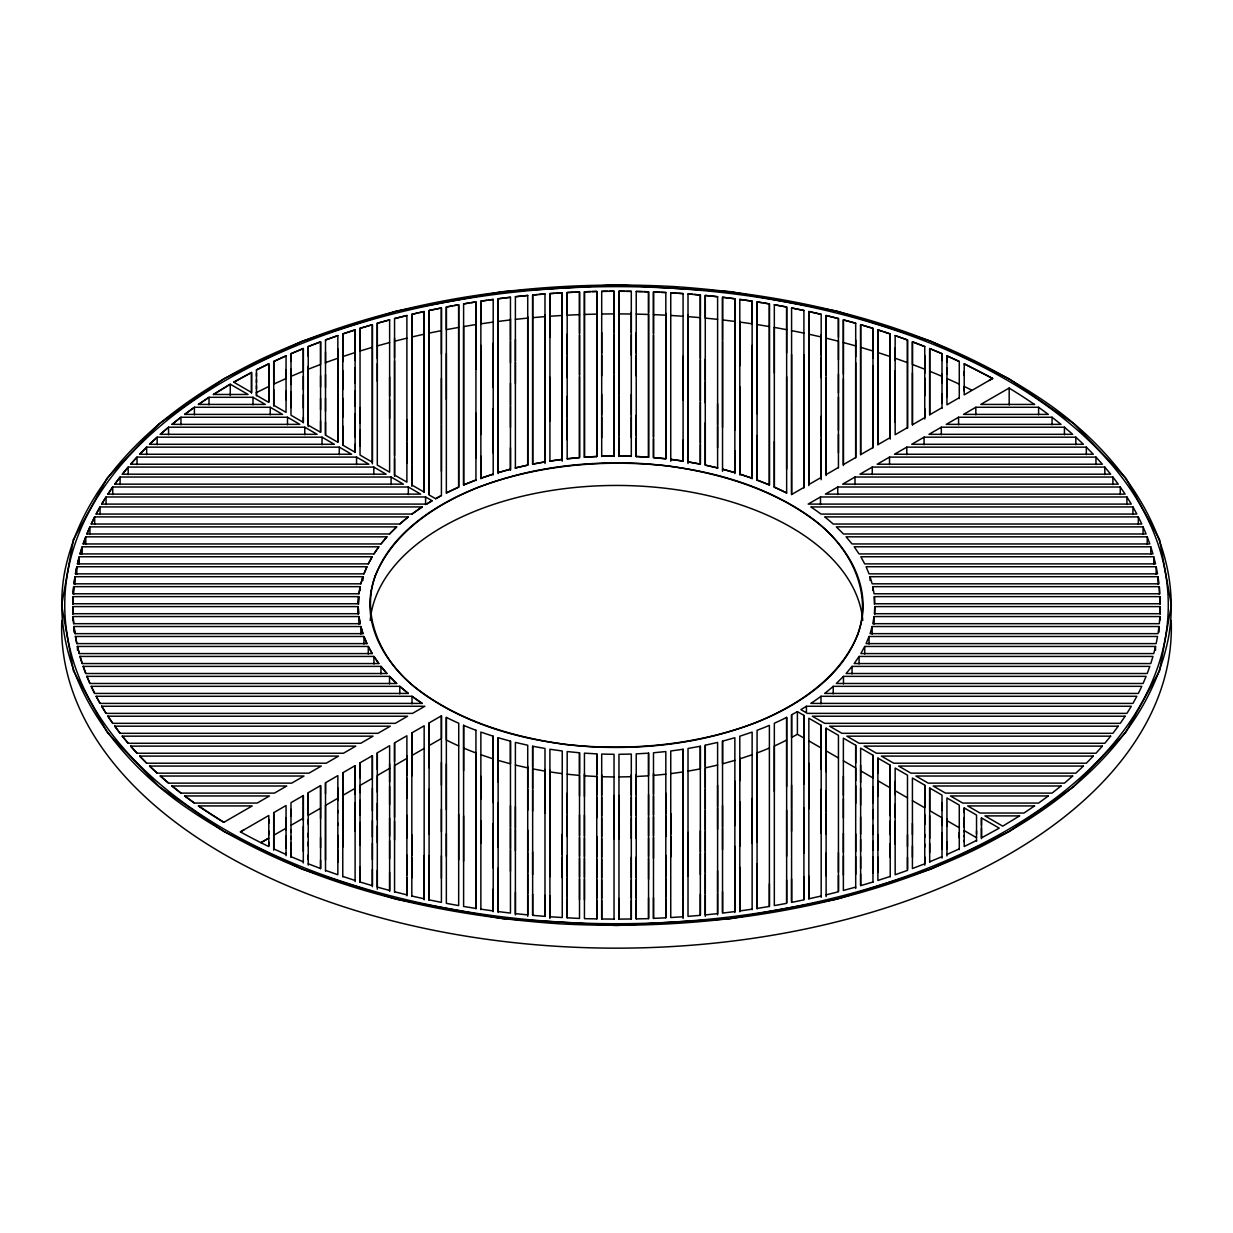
<?xml version="1.0" encoding="UTF-8"?>
<svg xmlns="http://www.w3.org/2000/svg" width="1233" height="1233" viewBox="0 0 1233 1233"><rect width="100%" height="100%" fill="white"/><g stroke="black" fill="none" stroke-linecap="round" stroke-linejoin="round"><path stroke-width="1.5" d="M256.464 392.125L256.464 395.3L268.794 402.42L268.794 363.812L256.464 369.915L256.464 395.747M256.464 388.95L256.464 385.775M256.464 382.6L256.464 379.44M256.464 376.265L256.464 373.09M268.794 845.9L268.794 842.016M268.794 834.895L268.794 831.011M268.794 823.243L268.794 819.359M273.726 850.215L273.726 812.639L286.056 805.519L286.056 840.413M286.056 836.128L286.056 854.484L273.726 848.874L273.726 812.639M286.056 830.009L286.056 817.756M286.056 399.708L286.056 391.185M286.056 377.051L286.056 369.992M290.988 857.367L290.988 852.311M290.988 849.891L290.988 843.141M290.988 838.81L290.988 829.655M290.988 816.169L290.988 809.418M290.988 407.537L290.988 391.74M290.988 384.465L290.988 369.083M290.988 361.392L290.988 353.701L303.318 348.538L303.318 371.195L290.988 376.358M303.318 851.325L303.318 795.547L290.988 802.668L290.988 832.075M308.25 865.119L308.25 854.901M308.25 846.023L308.25 833.123M308.25 824.245L308.25 792.711L320.58 785.591L320.58 818.604M308.25 426.556L308.25 366.216M308.25 356.383L308.25 346.565L320.58 341.803L320.58 364.459L308.25 369.206M320.58 868.726L320.58 860.095M320.58 847.811L320.58 837.438M320.58 432.305L320.58 341.803L308.25 346.565L308.25 425.2L320.58 432.305L320.58 421.023M325.512 860.156L325.512 805.396L337.842 798.275M325.512 793.698L325.512 782.739L337.842 775.619L337.842 812.794M325.512 435.157L325.512 339.969L337.842 335.592L337.842 442.277L325.512 435.157L325.512 422.118M325.512 411.36L325.512 398.321M325.512 387.563L325.512 374.524M325.512 363.766L325.512 351.867M337.842 862.36L337.842 849.969M337.842 847.842L337.842 835.45M337.842 825.185L337.842 810.667M337.842 800.402L337.842 788.01M337.842 442.077L337.842 348.939M342.774 847.256L342.774 772.767L355.104 765.647L355.104 794.36M342.774 445.19L342.774 333.927L355.104 329.889L355.104 360.483M355.104 831.35L355.104 765.647M360.036 867.092L360.036 881.996L372.366 885.679L372.366 869.435M360.036 845.052L360.036 785.452L372.366 778.347L372.366 755.69L360.036 762.811L360.036 777.699M372.366 859.586L372.366 843.341M372.366 836.93L372.366 820.685M372.366 810.836L372.366 755.69M377.298 870.313L377.298 887.097L389.628 890.473L389.628 872.378M377.298 842.617L377.298 825.833M377.298 819.976L377.298 803.192M377.298 792.28L377.298 775.495L389.628 768.375M377.298 769.623L377.298 752.839L389.628 745.718L389.628 891.413M389.628 858.846L389.628 840.752M389.628 836.19L389.628 818.095M389.628 804.563L389.628 786.469M389.628 781.907L389.628 763.813M389.628 418.681L389.628 399.631M389.628 396.024L389.628 376.99M394.56 839.966L394.56 821.363M394.56 817.325L394.56 765.523L406.89 758.403M394.56 761.485L394.56 742.867L406.89 735.762L406.89 837.947M394.56 476.339L394.56 458.568M394.56 455.47L394.56 360.791M394.56 357.693L394.56 338.135M406.89 815.306L406.89 894.85L394.56 891.767M406.89 798.183L406.89 778.3M406.89 775.526L406.89 755.644M406.89 463.13L406.89 442.308M406.89 440.489L406.89 419.652M411.822 877.896L411.822 857.505M411.822 855.24L411.822 834.849M411.822 775.942L411.822 732.911L424.152 725.79L424.152 898.811L411.822 896.021M424.152 899.828L424.152 878.204M424.152 877.187L424.152 855.548M429.084 900.414L429.084 878.297M429.084 877.757L429.084 855.64M429.084 834.063L429.084 811.946M429.084 811.406L429.084 789.29M429.084 767.712L429.084 745.595L441.414 738.475L441.414 715.818L429.084 722.939L429.084 745.056M441.414 878.405L441.414 809.11M441.414 785.113L441.414 715.818M441.414 471.283L441.414 425.185M441.414 424.399L441.414 378.3M441.414 354.056L441.414 307.957L429.084 310.485L429.084 494.957L435.603 498.718L441.414 495.527L441.414 307.957L429.084 310.485L429.084 356.183M446.346 856.257L446.346 787.116M446.346 786.531L446.346 717.39A258.267 149.116 0 0 0 458.738 723.232L458.676 905.592L446.346 903.342L446.346 833.6M454.037 305.584L458.676 304.751L458.676 487.112L446.346 492.969L446.346 307.002L452.496 305.861M458.676 859.863L458.676 814.412M463.608 861.189L463.608 815.907M463.608 770.671L463.608 725.374L463.608 906.455L475.938 908.444L475.938 864.287M475.938 480.053L463.608 484.97L463.608 326.545L475.938 324.556M475.938 863.901L475.938 819.745M475.938 819.359L475.938 775.218M475.938 774.833L475.938 752.562M475.938 480.438L475.938 301.915L471.299 302.64M480.87 843.295L480.87 776.374M480.87 478.758L480.87 301.16L487.02 300.266M493.2 911.742L493.2 758.881L480.87 754.75M493.2 758.064L493.2 736.224L480.87 732.094L480.87 799.015M493.2 453.097L493.2 431.257M493.2 430.456L493.2 408.616M493.2 387.578L493.2 365.754M493.2 364.937L493.2 343.098M498.132 912.497L498.132 890.765M498.132 889.841L498.132 868.109M498.132 847.302L498.132 825.571M498.132 824.661L498.132 802.93M498.132 782.107L498.132 760.376L510.462 763.813L510.462 741.172L498.132 737.735L498.132 759.466M498.132 473.534L498.132 298.771L510.462 297.261L510.462 470.343M510.462 871.269L510.462 849.768M510.462 848.612L510.462 741.172M510.462 297.261L498.132 298.771L498.132 472.624L510.462 469.187L510.462 447.687M510.462 427.373L510.462 405.873M510.462 404.717L510.462 383.232M510.462 362.903L510.462 341.402M510.462 340.246L510.462 318.761M515.394 892.23L515.394 913.638L527.724 914.901L527.724 873.92M515.394 850.678L515.394 829.27M515.394 828.021L515.394 806.613M515.394 383.571L515.394 362.178M515.394 360.93L515.394 339.522M527.724 916.335L527.724 895.127M527.724 893.694L527.724 852.712M527.724 851.263L527.724 830.056M527.724 810.297L527.724 789.089M527.724 787.64L527.724 766.433M527.724 464.795L527.724 316.665M532.656 894.218L532.656 915.348L544.986 916.381L544.986 895.389M532.656 874.582L532.656 768.883L544.986 771.134M532.656 767.373L532.656 746.242L544.986 748.477L544.986 916.134M544.986 813.102L544.986 792.125M544.986 790.461L544.986 769.469M544.986 463.531L544.986 379.579M544.986 377.914L544.986 337.611M544.986 335.946L544.986 314.954M549.918 918.462L549.918 834.726M549.918 833.015L549.918 792.85M549.918 791.139L549.918 770.209M549.918 420.931L549.918 399.985M549.918 398.274L549.918 377.344M549.918 337.195L549.918 316.249L562.248 315.463M549.918 314.538L549.918 293.608L554.542 293.284M562.248 877.726L562.248 856.92M562.248 855.085L562.248 834.263M562.248 461.204L562.248 292.807L556.083 293.192M579.51 858.23L579.51 918.446L567.18 917.814L567.18 878.127M567.18 876.247L567.18 855.471M567.18 836.56L567.18 815.784M567.18 813.903L567.18 793.127M574.886 292.159L579.51 291.974L579.51 457.582L567.18 458.784L567.18 292.529L573.345 292.236M579.51 899.628L579.51 878.929M579.51 876.971L579.51 837.531M579.51 835.573L579.51 814.874M579.51 796.133L579.51 775.418L567.18 774.216M579.51 773.476L579.51 752.777L567.18 751.56L567.18 897.038M584.442 858.507L584.442 918.662L596.772 918.893L596.772 879.668M584.442 856.534L584.442 773.831M584.442 457.289L584.442 291.789L590.607 291.604M596.772 877.649L596.772 776.528L584.442 775.804M596.772 774.509L596.772 753.872L584.442 753.163L584.442 796.487M596.772 456.626L596.772 291.45L584.442 291.789L584.442 457.196L596.772 456.472L596.772 291.45L592.148 291.558M601.704 879.792L601.704 918.986L614.034 919.109M601.704 877.757L601.704 838.563M601.704 836.529L601.704 797.335M601.704 795.3L601.704 774.678M601.704 437.7L601.704 417.093M601.704 415.059L601.704 394.437M601.704 375.849L601.704 355.243M601.704 353.208L601.704 332.586M614.034 838.748L614.034 818.157M614.034 816.107L614.034 795.501M614.034 456.225L614.034 291.25L609.41 291.265M618.966 898.503L618.966 919.109L631.296 918.986L631.296 879.792M618.966 838.748L618.966 818.157M618.966 816.107L618.966 795.501M618.966 456.04L631.296 456.287L618.966 456.04L618.966 291.25L625.131 291.281M631.296 919.155L631.296 900.414M631.296 898.379L631.296 797.335M631.296 795.3L631.296 774.678M631.296 437.7L631.296 417.093M631.296 415.059L631.296 394.437M631.296 355.243L631.296 334.621M631.296 332.586L631.296 311.98M648.558 837.839L648.558 918.662L636.228 918.893L636.228 900.29M636.228 898.271L636.228 797.15M636.228 795.131L636.228 774.509M636.228 456.626L636.228 437.869M636.228 435.85L636.228 415.213M636.228 375.988L636.228 355.351M636.228 353.332L636.228 332.71M648.558 835.866L648.558 753.163L636.228 753.872L636.228 815.753M642.393 291.604L636.228 291.45L636.228 456.472L648.558 457.196L648.558 314.446L636.228 314.107M648.558 312.458L648.558 291.789L643.934 291.635M665.82 878.127L665.82 917.814L653.49 918.385L653.49 897.686M653.49 858.23L653.49 837.531M653.49 835.573L653.49 796.133M653.49 794.175L653.49 773.476M665.82 876.247L665.82 855.471M665.82 836.56L665.82 815.784M665.82 813.903L665.82 793.127M665.82 313.321L665.82 458.768L653.49 457.582L653.49 438.825M670.752 856.92L670.752 836.097M670.752 834.263L670.752 813.441M683.082 918.462L683.082 897.532M683.082 895.805L683.082 855.656M683.082 853.945L683.082 813.795M683.082 812.069L683.082 771.92L670.752 773.63M683.082 770.209L683.082 749.263L670.752 750.989L670.752 917.537L683.082 916.751L683.082 876.601M683.082 440.15L683.082 461.08L670.752 459.37L683.082 461.08L683.082 293.608L678.458 293.284M683.082 399.985L683.082 379.055M683.082 377.344L683.082 356.399M688.014 876.062L688.014 855.085M688.014 853.421L688.014 832.429M688.014 463.531L688.014 442.539M688.014 440.875L688.014 400.571M688.014 398.906L688.014 314.954M700.344 914.948L700.344 746.242L688.014 748.477L688.014 916.381L700.344 915.348L700.344 894.218M700.344 463.7L700.344 444.481M700.344 442.971L700.344 402.205M700.344 400.694L700.344 359.928M700.344 358.418L700.344 317.652L688.014 316.619M700.344 316.141L700.344 294.995L694.179 294.456M705.276 916.335L705.276 895.127M705.276 893.694L705.276 852.712M705.276 851.263L705.276 810.297M705.276 808.848L705.276 767.882L717.606 765.061M705.276 766.433L705.276 745.225L717.606 742.405L717.606 913.638L705.276 914.901L705.276 873.92M717.606 914.886L717.606 893.478M717.606 892.23L717.606 870.822M717.606 829.27L717.606 807.862M717.606 806.613L717.606 785.221M717.606 447.779L717.606 426.387M717.606 425.138L717.606 403.73M722.538 912.451L722.538 741.172L734.868 737.735L734.868 889.841M722.538 471.283L722.538 297.261L734.868 298.771L734.868 430.07M734.868 869.034L734.868 911.572L722.538 913.083L722.538 891.598M734.868 868.109L734.868 846.393M734.868 825.571L734.868 803.839M734.868 802.93L734.868 781.198M734.868 473.534L734.868 298.771L722.538 297.261L722.538 340.246M739.8 758.064L739.8 910.925L752.13 909.183M739.8 474.936L739.8 299.419L752.13 301.16L752.13 478.25L739.8 474.119L739.8 386.777M739.8 365.754L739.8 343.915M739.8 343.098L739.8 321.258M752.13 843.295L752.13 821.163M752.13 820.639L752.13 798.506M757.062 908.813L757.062 886.558M757.062 886.173L757.062 863.901M757.062 842.016L757.062 819.745M757.062 819.359L757.062 775.218M757.062 774.833L757.062 752.562M757.062 480.438L757.062 458.167M757.062 457.782L757.062 435.511M757.062 413.641L757.062 324.556L769.392 326.56M757.062 324.187L757.062 301.915L761.701 302.64M757.062 797.489L757.062 908.444L769.392 906.44L769.392 883.814M774.324 791.478L774.324 746.027A258.344 149.147 0 0 0 786.654 740.031L786.654 717.39A258.267 149.116 0 0 1 774.339 723.232L774.324 905.592L786.654 903.342L786.654 880.1M774.324 487.112L774.324 304.751L786.654 307.002L786.654 492.969L774.324 487.112L774.324 441.522M774.324 372.998L774.324 327.546M786.654 902.741L786.654 833.6M786.654 833.015L786.654 763.874M786.654 763.273L786.654 717.39M791.586 901.6L791.586 808.601M791.586 807.815L791.586 714.832L797.397 711.626L803.916 715.387L803.916 738.043L797.397 734.282L791.586 737.473L791.586 714.832M803.916 377.36L803.916 487.405L791.586 494.525L791.586 471.206M791.586 470.528L791.586 401.249M791.586 400.571L791.586 354.595M803.916 899.458L803.916 830.688M803.916 830.287L803.916 761.516M803.916 761.1L803.916 715.387M803.916 376.82L803.916 354.703M808.848 876.231L808.848 898.811L821.178 896.021M808.848 808.601L808.848 763.381M821.178 833.338L821.178 812.008M821.178 810.682L821.178 789.351M821.178 769.346L821.178 748.015L808.848 740.894M821.178 746.689L821.178 725.358L808.848 718.238L808.848 898.888M821.178 438.933L821.178 477.433L808.848 484.554L808.848 311.533L821.178 314.338L821.178 479.699M821.178 436.667L821.178 416.276M821.178 377.76L821.178 357.37M821.178 355.104L821.178 334.713M826.11 896.668L826.11 853.19M826.11 834.171L826.11 813.348M826.11 811.53L826.11 790.692M826.11 771.688L826.11 750.851L838.44 757.971M826.11 749.032L826.11 728.21L838.44 735.33L838.44 891.767L826.11 894.85M826.11 475.553L826.11 315.509L838.44 318.576L838.44 467.785M838.44 891.305L838.44 875.307M838.44 872.209L838.44 852.65M838.44 452.896L838.44 434.293M838.44 430.255L838.44 397.072M838.44 393.034L838.44 374.416M838.44 359.851L838.44 341.233L826.11 338.15M838.44 337.195L838.44 318.576L826.11 315.509L826.11 375.156M843.372 875.045L843.372 856.01M843.372 852.404L843.372 833.369M843.372 817.941L843.372 798.892M843.372 795.285L843.372 776.251M843.372 465.565L843.372 319.871L855.702 323.246L855.702 457.782M855.702 888.484L855.702 767.943L843.372 760.823M855.702 763.011L855.702 745.287L843.372 738.166L843.372 890.473L855.702 887.097M855.702 362.687L855.702 457.505L843.372 464.625L843.372 378.716M855.702 356.815L855.702 340.031M860.634 885.417L860.634 873.95M860.634 868.494L860.634 839.565M860.634 834.109L860.634 816.909M860.634 805.18L860.634 787.979M860.634 782.523L860.634 765.323M860.634 454.653L860.634 324.664L872.964 328.348L872.964 447.548L860.634 454.653L860.634 324.664L872.964 328.348L872.964 358.156M872.964 872.964L872.964 857.12M872.964 850.308L872.964 825.432M872.964 818.62L872.964 755.259L860.634 748.138L860.634 851.294M877.896 872.517L877.896 857.228M877.896 849.861L877.896 834.571M877.896 796.056L877.896 780.751L890.226 787.872M877.896 773.399L877.896 758.11L890.226 765.215L890.226 876.833M884.076 331.877L890.226 333.927L890.226 437.576L877.896 444.697L877.896 329.889L882.535 331.384M890.226 857.382L890.226 843.48M890.226 834.726L890.226 820.824M890.226 815.676L890.226 765.215M895.158 821.409L895.158 874.752L907.488 870.375L907.488 775.187L895.158 768.067L895.158 844.066M895.158 817.387L895.158 804.055M895.158 794.746L895.158 781.398M895.158 422.333L895.158 370.64M895.158 360.375L895.158 347.983M907.488 869.234L907.488 857.336M907.488 846.578L907.488 834.679M912.42 857.259L912.42 845.946M912.42 834.602L912.42 823.29M924.75 844.127L924.75 863.794L912.42 868.541L912.42 778.038L924.75 785.159L924.75 807.8L912.42 800.695M924.75 837.299L924.75 785.159M924.75 408.755L924.75 417.648L912.42 424.769L912.42 341.803L924.75 346.565L924.75 418.973M924.75 395.87L924.75 378.099M924.75 373.214L924.75 355.443M929.682 852.573L929.682 843.357M929.682 838.332L929.682 787.995L942.012 795.115L942.012 825.463M942.012 407.676L929.682 414.797L929.682 348.538L942.012 353.701L942.012 408.4M942.012 858.137L942.012 818.188M942.012 810.497L942.012 802.806M942.012 403.345L942.012 394.19M942.012 383.109L942.012 373.953M942.012 360.452L942.012 353.701L929.682 348.538L929.682 414.797M946.944 848.874L946.944 841.815M946.944 826.233L946.944 819.159M946.944 396.872L946.944 386.468M946.944 384.634L946.944 378.516L959.274 384.126M946.944 374.231L946.944 368.097M946.944 361.978L946.944 355.859L959.274 361.469L959.274 398.613M959.274 837.931L959.274 832.46M964.206 840.243L964.206 846.532L976.536 840.428M964.206 836.883L964.206 830.58L976.536 837.7M964.206 827.235L964.206 817.587M964.206 812.763L964.206 807.939L976.536 815.059L976.536 841.23M964.206 390.984L964.206 387.1M964.206 375.464L964.206 371.58M976.536 834.094L976.536 830.919M981.468 827.898L981.468 837.885L999.239 828.16L981.468 817.895L981.468 825.401M358.202 603.754L358.618 596.633L358.202 603.754L72.747 603.754L72.947 596.633L358.618 596.633L358.618 604.185M1160.253 606.605L1160.053 613.71L874.382 613.71L874.798 606.605L1160.253 606.605L1160.253 614.142M72.747 603.754L72.947 596.633L72.947 604.185M358.942 593.782L360.19 586.661L358.942 593.782L73.101 593.782L73.687 586.661L360.19 586.661L360.19 590.437M1159.899 616.562L1159.313 623.682L872.81 623.682L874.058 616.562L1159.899 616.562L1159.899 620.338M73.101 593.782L73.687 586.661L73.687 594.214M360.853 583.826L362.934 576.705L360.853 583.826L74.011 583.826L74.982 576.705L362.934 576.705L362.934 580.481M1158.989 626.534L1158.018 633.654L870.066 633.654L872.147 626.534L1158.989 626.534L1158.989 632.19M74.011 583.826L74.982 576.705L74.982 584.257M75.46 573.854L76.831 566.733L366.91 566.733L363.951 573.854L75.46 573.854L76.831 566.733L76.831 574.285M77.463 563.882L79.251 556.761L372.166 556.761L368.282 563.882L77.463 563.882L79.251 556.761L79.251 564.313M1155.537 646.462L1153.749 653.582L860.834 653.582L864.718 646.462L1155.537 646.462L1155.537 650.238M80.037 553.925L82.226 546.805L378.793 546.805L373.923 553.925L80.037 553.925L82.226 546.805L82.226 554.357M83.181 543.953L85.786 536.833L386.9 536.833L380.951 543.953L83.181 543.953L85.786 536.833L85.786 544.385M363.951 573.854L366.91 566.733M869.049 636.49L866.09 643.611L1156.169 643.611L1157.54 636.49L869.049 636.49L869.049 644.042M86.911 533.981L89.932 526.876L396.656 526.876L389.52 533.981L86.911 533.981L89.932 526.876L89.932 534.413M91.227 524.025L94.679 516.904L408.293 516.904L399.785 524.025L91.227 524.025L94.679 516.904L94.679 524.457M368.282 563.882L372.166 556.761M96.159 514.053L100.058 506.933L422.148 506.933L412.007 514.053L96.159 514.053L100.058 506.933L100.058 514.485M101.707 504.097L106.069 496.976L425.601 496.976L432.105 500.737L426.572 504.097L101.707 504.097L106.069 496.976L106.069 504.528M373.923 553.925L378.793 546.805M859.077 656.434L854.207 663.554L1150.774 663.554L1152.963 656.434L859.077 656.434L859.077 663.986M107.903 494.125L112.742 487.004L408.339 487.004L420.669 494.125L107.903 494.125L112.742 487.004L112.742 494.556M114.777 484.153L120.11 477.032L391.077 477.032L403.407 484.153L114.777 484.153L120.11 477.032L120.11 484.584M380.951 543.953L386.9 536.833M852.049 666.39L846.1 673.511L1147.214 673.511L1149.819 666.39L852.049 666.39L852.049 673.942M122.344 474.196L128.186 467.076L373.815 467.076L386.145 474.196L122.344 474.196L128.186 467.076L128.186 474.628M130.636 464.224L137.033 457.104L356.553 457.104L368.883 464.224L130.636 464.224L137.033 457.104L137.033 464.656M389.52 533.981L396.656 526.876M843.48 676.362L836.344 683.483L1143.068 683.483L1146.089 676.362L843.48 676.362L843.48 683.914M139.699 454.253L146.665 447.147L339.291 447.147L351.621 454.253L139.699 454.253L146.665 447.147L146.665 454.684M149.578 444.296L157.161 437.176L322.029 437.176L334.359 444.296L149.578 444.296L157.161 437.176L157.161 444.728M160.321 434.324L168.567 427.204L304.767 427.204L317.097 434.324L160.321 434.324L168.567 427.204L168.567 434.756M171.988 424.368L180.943 417.247L287.505 417.247L299.835 424.368L171.988 424.368L180.943 417.247L180.943 424.799M184.673 414.396L194.398 407.275L270.243 407.275L282.573 414.396L184.673 414.396L194.398 407.275L194.398 414.827M198.451 404.424L209.024 397.303L252.981 397.303L265.311 404.424L198.451 404.424L209.024 397.303L209.024 404.856M213.432 394.468L230.263 384.203L248.049 394.468L213.432 394.468L230.263 384.203L230.263 395.531M426.572 504.097L432.105 500.737M806.428 706.262L800.895 709.622L807.399 713.383L1126.931 713.383L1131.293 706.262L806.428 706.262L806.428 711.919M989.066 380.504L992.611 378.454L964.206 363.812L964.206 394.868L992.627 378.454M240.389 831.89L268.794 815.491L268.794 846.532A543.691 313.891 0 0 1 240.389 831.89L243.934 829.84M223.82 822.319L252.226 805.92L198.451 805.92L223.805 822.319A543.445 313.752 0 0 1 198.451 805.92M838.44 467.477L826.11 474.597L826.11 377.93M959.274 397.704L946.944 404.825L946.944 355.859L959.274 361.469M820.484 496.976L808.154 504.097L1131.293 504.097L1126.931 496.976L820.484 496.976L820.484 504.528M837.746 487.004L825.416 494.125L1125.097 494.125L1120.258 487.004L837.746 487.004L837.746 494.556M855.008 477.032L842.678 484.153L1118.223 484.153L1112.89 477.032L855.008 477.032L855.008 484.584M872.27 467.076L859.94 474.196L1110.656 474.196L1104.814 467.076L872.27 467.076L872.27 474.628M889.532 457.104L877.202 464.224L1102.364 464.224L1095.967 457.104L889.532 457.104L889.532 464.656M906.794 447.147L894.464 454.253L1093.301 454.253L1086.335 447.147L906.794 447.147L906.794 454.684M924.056 437.176L911.726 444.296L1083.422 444.296L1075.839 437.176L924.056 437.176L924.056 444.728M941.318 427.204L928.988 434.324L1072.679 434.324L1064.433 427.204L941.318 427.204L941.318 434.756M958.58 417.247L946.25 424.368L1061.012 424.368L1052.057 417.247L958.58 417.247L958.58 424.799M975.842 407.275L963.512 414.396L1048.327 414.396L1038.602 407.275L975.842 407.275L975.842 414.827M1034.456 404.486A543.691 313.891 0 0 0 1009.087 388.087L980.774 404.424L1034.549 404.424M260.903 842.694L268.794 838.132L261.689 842.231M273.726 835.296L286.056 828.175M290.988 825.324L303.318 818.203M320.58 808.231L308.25 815.352L308.25 792.711M342.774 795.424L355.104 788.303M411.822 755.567L424.152 748.446M233.761 382.184L251.532 372.458L251.532 392.448L233.761 382.184L251.532 372.458L251.532 393.235M435.603 498.718L441.414 495.527M256.464 392.572L268.794 386.468M256.464 369.915L268.794 363.812L268.794 401.681M959.274 848.874L946.944 854.484M286.056 355.859L273.726 361.469L273.726 405.256L286.056 412.377L286.056 355.859L273.726 361.469L273.726 384.126L286.056 378.516M942.012 856.642L929.682 861.805M325.512 362.625L337.842 358.248M325.512 339.969L337.842 335.592M480.87 478.25L493.2 474.119L480.87 478.25L480.87 456.118M752.13 754.75L739.8 758.881M342.774 356.568L355.104 352.546M890.226 876.432L877.896 880.454L877.896 758.11M872.964 881.996L860.634 885.679L860.634 856.75M498.132 472.624L510.462 469.187M734.868 760.376L722.538 763.813L722.538 741.172M372.366 347.321L360.036 351.004L360.036 328.348L372.366 324.664L372.366 463.855M377.298 345.903L389.628 342.527M389.628 319.871L377.298 323.246L377.298 465.057L389.628 472.177L389.628 319.871L377.298 323.246L377.298 358.695M394.56 318.576L406.89 315.509L406.89 482.149L394.56 475.029L394.56 318.576L406.89 315.509M394.56 341.233L406.89 338.15M411.822 336.979L424.152 334.189M527.724 465.118L515.394 467.939L527.724 465.118L527.724 295.458L523.1 295.905M417.972 312.92L411.822 314.338L411.822 484.985L424.152 492.106L424.152 311.533L419.513 312.566M429.084 333.126L441.414 330.614M538.821 294.456L544.986 293.963L544.986 461.866L532.656 464.117L532.656 294.995L537.28 294.595M458.676 327.408L446.346 329.658L446.346 307.002L458.676 304.751L458.676 487.112A258.529 149.255 0 0 0 446.346 492.969M463.608 484.97L463.608 303.904L469.758 302.886M544.986 461.866L532.656 464.117L532.656 294.995L544.986 293.963M688.014 771.134L700.344 768.883L700.344 746.242M463.608 303.904L475.938 301.915L475.938 346.442M549.918 461.08L562.248 459.37L562.248 292.807L549.918 293.608L549.918 461.08L562.248 459.37M493.2 474.936L493.2 299.419L480.87 301.16L480.87 323.817L493.2 322.075M488.561 300.051L493.2 299.419M498.132 321.428L510.462 319.917M567.18 458.784L579.51 457.582L579.51 376.728M665.82 774.216L653.49 775.418M515.394 468.263L515.394 296.721L521.559 296.059M515.394 319.362L527.724 318.099M515.394 296.721L527.724 295.458M532.656 317.652L544.986 316.619M584.442 457.196L596.772 456.472M636.228 776.528L648.558 775.804L648.558 753.163M579.51 314.615L567.18 315.186L567.18 292.529L579.51 291.974L579.51 333.372M584.442 314.446L596.772 314.107M631.296 776.713L618.966 776.96M614.034 456.04L601.704 456.287L614.034 456.04L614.034 416.893M601.704 456.441L601.704 291.358L607.869 291.281M601.704 314.014L614.034 313.891M601.704 291.358L614.034 291.25L614.034 332.448M1132.942 506.933L810.852 506.933A258.267 149.116 0 0 1 820.993 514.084L1136.841 514.053L1132.942 506.933L1132.942 514.485M1138.321 516.904L824.707 516.904A258.267 149.116 0 0 1 833.215 524.04L1141.773 524.025L1138.321 516.904L1138.321 524.457M1143.068 526.876L836.344 526.876L843.48 533.981L1146.089 533.981L1143.068 526.876L1143.068 534.413M1147.214 536.833L846.1 536.833L852.049 543.953L1149.819 543.953L1147.214 536.833L1147.214 544.385M1150.774 546.805L854.207 546.805L859.077 553.925L1152.963 553.925L1150.774 546.805L1150.774 554.357M1153.749 556.761L860.834 556.761L864.718 563.882L1155.537 563.882L1153.749 556.761L1153.749 564.313M1156.169 566.733L866.09 566.733L869.049 573.854L1157.54 573.854L1156.169 566.733L1156.169 574.285M870.066 576.705L1158.018 576.705L1158.989 583.826L872.147 583.826L870.066 576.705L870.066 580.481M872.81 586.661L1159.313 586.661L1159.899 593.782L874.058 593.782L872.81 586.661L872.81 590.437M874.382 596.633L1160.053 596.633L1160.253 603.754L874.798 603.754L874.382 596.633L874.382 604.185M72.947 613.71L72.747 606.605L72.947 613.71L358.618 613.71L358.202 606.605L72.747 606.605L72.747 614.142M73.687 623.682L73.101 616.562L73.687 623.682L360.19 623.682L358.942 616.562L73.101 616.562L73.101 620.338M74.982 633.654L74.011 626.534L74.982 633.654L362.934 633.654L360.853 626.534L74.011 626.534L74.011 632.19M75.46 636.49L363.951 636.49L366.91 643.611L76.831 643.611L75.46 636.49L76.831 643.611M79.251 653.582L77.463 646.462L79.251 653.582L372.166 653.582L368.282 646.462L77.463 646.462L77.463 650.238M80.037 656.434L373.923 656.434L378.793 663.554L82.226 663.554L80.037 656.434L82.226 663.554M83.181 666.39L380.951 666.39L386.9 673.511L85.786 673.511L83.181 666.39L85.786 673.511M86.911 676.362L389.52 676.362L396.656 683.483L89.932 683.483L86.911 676.362L89.932 683.483M399.785 693.871L399.785 686.334L408.293 693.439L94.679 693.439L91.227 686.334L399.785 686.334A258.267 149.116 0 0 0 408.354 693.439M833.215 686.334L1141.773 686.334L1138.321 693.439L824.707 693.439A258.267 149.116 0 0 0 833.215 686.334L833.215 693.871M412.007 703.843L412.007 696.291L422.148 703.411L100.058 703.411L96.159 696.291L412.007 696.291A258.267 149.116 0 0 0 422.21 703.411M820.993 696.291L1136.841 696.291L1132.942 703.411L810.852 703.411A258.267 149.116 0 0 0 820.993 696.291L820.993 703.843M101.707 706.262L424.846 706.262L412.516 713.383L106.069 713.383L101.707 706.262L106.069 713.383M107.903 716.219L407.584 716.219L395.254 723.339L112.742 723.339L107.903 716.219L112.742 723.339M114.777 726.191L390.322 726.191L377.992 733.311L120.11 733.311L114.777 726.191L120.11 733.311M122.344 736.163L373.06 736.163L360.73 743.283L128.186 743.283L122.344 736.163L128.186 743.283M130.636 746.119L355.798 746.119L343.468 753.24L137.033 753.24L130.636 746.119L137.033 753.24M139.699 756.091L338.536 756.091L326.206 763.212L146.665 763.212L139.699 756.091L146.665 763.212M149.578 766.063L321.274 766.063L308.944 773.168L157.161 773.168L149.578 766.063L157.161 773.168M160.321 776.019L304.012 776.019L291.682 783.14L168.567 783.14L160.321 776.019L168.567 783.14M171.988 785.991L286.75 785.991L274.42 793.112L180.943 793.112L171.988 785.991L180.943 793.112M184.673 795.948L269.488 795.948L257.158 803.068L194.398 803.068L184.673 795.948L194.398 803.068M618.966 313.891L631.296 314.014M614.034 776.96L601.704 776.713M631.296 456.441L631.296 291.358L618.966 291.25L618.966 353.039M626.672 291.296L631.296 291.358M636.228 291.45L648.558 291.789L648.558 457.289M653.49 314.615L665.82 315.186M659.655 292.236L653.49 291.974L653.49 457.582L665.82 458.784L665.82 292.529L661.196 292.298M665.82 292.529L653.49 291.974L653.49 333.372M636.228 456.472L648.558 457.196M670.752 461.204L670.752 292.807L676.917 293.192M670.752 315.463L683.082 316.249M670.752 292.807L683.082 293.608M688.014 293.963L700.344 294.995L700.344 464.117L688.014 461.866L688.014 293.963L692.638 294.333M709.9 295.905L705.276 295.458L705.276 465.118L717.606 467.939L705.276 465.118L705.276 422.703M717.606 468.263L717.606 296.721L705.276 295.458L705.276 318.099L717.606 319.362M711.441 296.059L717.606 296.721M722.538 319.917L734.868 321.428M562.248 773.63L549.918 771.92M739.8 322.075L752.13 323.817L752.13 301.16L739.8 299.419M480.87 909.183L493.2 910.925L493.2 889.085M763.242 302.886L769.392 303.904L769.392 484.97A258.267 149.116 0 0 0 757.077 480.084L757.062 301.915L769.392 303.904L769.392 484.985L757.062 480.053M688.014 461.866L700.344 464.117M774.324 327.408L786.654 329.658M774.324 304.751L786.654 307.002L786.654 352.9M791.586 494.525L791.586 307.957L803.916 310.485L803.916 487.944M791.586 330.614L803.916 333.126M791.586 307.957L803.916 310.485M527.724 767.882L515.394 765.061M808.848 334.189L821.178 336.979M821.178 314.338L808.848 311.533L808.848 485.586M843.372 342.527L855.702 345.903M855.702 323.246L843.372 319.871L843.372 374.154M734.868 472.624L722.538 469.187L734.868 472.624L734.868 450.893M860.634 347.321L872.964 351.004M739.8 474.119L752.13 478.25M877.896 352.546L890.226 356.568M355.104 880.454L342.774 876.432M895.158 335.592L907.488 339.969L907.488 427.604L895.158 434.725L895.158 335.592L907.488 339.969L907.488 428.36M895.158 358.248L907.488 362.625M325.512 870.375L337.842 874.752L337.842 823.058M924.75 346.565L912.42 341.803L912.42 364.459L924.75 369.206M308.25 863.794L320.58 868.541L320.58 785.591M929.682 371.195L942.012 376.358M303.318 861.805L290.988 856.642L290.988 836.406M860.634 770.795L872.964 777.915L872.964 755.259M895.158 790.723L907.488 797.843M942.012 817.772L929.682 810.651L929.682 787.995M946.944 820.623L959.274 827.744M396.656 683.483L389.52 676.362L389.52 683.914M386.9 673.511L380.951 666.39L380.951 673.942M378.793 663.554L373.923 656.434L373.923 663.986M372.166 653.582L368.282 646.462L368.282 654.014M96.159 696.291L100.058 703.411M91.227 686.334L94.679 693.439M366.91 643.611L363.951 636.49L363.951 644.042M362.934 633.654L360.853 626.534L360.853 634.086M360.19 623.682L358.942 616.562L358.942 624.114M358.618 613.71L358.202 606.605L358.202 614.142M1160.053 596.633L1160.053 604.185M1159.313 586.661L1159.313 594.214M1158.018 576.705L1158.018 584.257M1126.931 496.976L1126.931 504.528M1120.258 487.004L1120.258 494.556M1112.89 477.032L1112.89 484.584M1104.814 467.076L1104.814 474.628M1095.967 457.104L1095.967 464.656M1086.335 447.147L1086.335 454.684M1075.839 437.176L1075.839 444.728M1064.433 427.204L1064.433 434.756M1052.057 417.247L1052.057 424.799M1038.602 407.275L1038.602 414.827M1009.18 388.025L1009.18 405.01M981.468 817.895L981.468 838.671M964.206 807.939L964.206 832.059M964.206 835.404L964.206 841.707M959.274 849.629L959.274 805.087L946.944 797.967L946.944 855.949M942.012 833.154L942.012 840.844M942.012 841.26L942.012 848.951M929.682 815.676L929.682 862.314M924.75 814.643L924.75 824.476M924.75 834.294L924.75 847.117M924.75 856.95L924.75 865.15M912.42 372.905L912.42 424.938M890.226 439.118L890.226 333.927L877.896 329.889L877.896 444.697M874.798 606.605L874.798 614.142M874.058 616.562L874.058 624.114M872.964 365.908L872.964 447.841M872.964 786.947L872.964 802.775M872.964 809.588L872.964 834.464M872.964 841.276L872.964 882.273M872.147 626.534L872.147 634.086M864.718 646.462L864.718 654.014M855.702 745.287L855.702 780.736M855.702 785.668L855.702 803.392M855.702 833.924L855.702 851.649M855.702 856.565L855.702 874.305M826.11 728.21L826.11 875.831M821.178 725.358L821.178 897.331M803.916 738.444L803.916 784.157M803.916 807.63L803.916 853.344M803.916 876.817L803.916 899.874L791.586 902.386L791.586 878.944M797.397 711.626L797.397 734.282M791.586 785.159L791.586 831.258M786.654 376.743L786.654 422.642M786.654 423.227L786.654 469.126M786.654 740.632L786.654 786.531M786.654 810.358L786.654 856.257M769.392 906.455L769.392 725.374A258.267 149.116 0 0 1 757.077 730.29L757.062 797.104M752.13 345.44L752.13 367.573M752.13 368.081L752.13 478.758M752.13 909.707L752.13 732.094L739.8 736.224L739.8 780.72M739.8 801.743L739.8 823.582M739.8 824.384L739.8 846.223M739.8 867.246L739.8 889.085M739.8 889.902L739.8 911.742M734.868 890.765L734.868 912.497M722.538 341.402L722.538 427.373M722.538 805.627L722.538 827.127M722.538 828.283L722.538 849.768M705.276 359.08L705.276 380.288M705.276 381.737L705.276 402.944M705.276 745.225L705.276 787.64M705.276 789.089L705.276 830.056M705.276 831.504L705.276 872.471M700.344 830.795L700.344 851.926M700.344 853.452L700.344 874.582M683.082 749.263L683.082 791.139M683.082 792.85L683.082 833.015M683.082 834.726L683.082 874.875M665.82 897.038L665.82 751.56L653.49 752.777L653.49 814.874M665.82 898.903L665.82 917.799M653.49 335.314L653.49 436.867M653.49 816.832L653.49 918.446M648.558 794.514L648.558 815.183M648.558 817.155L648.558 856.534M648.558 858.507L648.558 879.191M648.558 897.886L648.558 918.554M636.228 817.787L636.228 838.409M636.228 857.012L636.228 877.649M636.228 879.668L636.228 918.893M631.296 815.907L631.296 754.072L618.966 754.303L618.966 919.279M631.296 817.941L631.296 838.563M631.296 857.151L631.296 877.757M618.966 355.104L618.966 394.252M618.966 396.302L618.966 435.449M618.966 437.499L618.966 456.225M614.034 334.497L614.034 373.645M614.034 375.695L614.034 414.843M614.034 919.279L614.034 754.303L601.704 754.072L601.704 815.907M601.704 817.941L601.704 857.151M601.704 859.185L601.704 898.379M601.704 900.414L601.704 919.155M596.772 753.872L596.772 795.131M596.772 797.15L596.772 817.787M596.772 836.39L596.772 857.012M596.772 859.047L596.772 898.271M596.772 900.29L596.772 919.047M584.442 815.183L584.442 835.866M584.442 837.839L584.442 877.202M584.442 879.191L584.442 899.859M579.51 335.314L579.51 374.77M579.51 752.777L579.51 856.272M567.18 334.097L567.18 354.873M567.18 356.753L567.18 377.529M567.18 396.44L567.18 417.216M567.18 419.097L567.18 439.873M567.18 898.903L567.18 917.799M549.918 812.069L549.918 749.263L562.248 750.989L562.248 917.537L549.918 916.751L549.918 895.805M549.918 813.795L549.918 853.945M549.918 855.656L549.918 876.601M532.656 746.242L532.656 788.519M532.656 790.029L532.656 811.16M532.656 851.926L532.656 914.948M527.724 872.471L527.724 745.225L515.394 742.405L515.394 914.886M510.462 805.627L510.462 827.127M510.462 828.283L510.462 913.083L498.132 911.572L498.132 737.735M493.2 736.224L493.2 779.903M493.2 780.72L493.2 802.544M493.2 823.582L493.2 845.422M493.2 846.223L493.2 868.063M480.87 345.44L480.87 367.573M480.87 368.081L480.87 411.837M480.87 412.361L480.87 434.494M480.87 820.639L480.87 909.707M475.938 346.827L475.938 369.099M475.938 413.255L475.938 435.511M475.938 435.896L475.938 458.167M475.938 730.29L475.938 797.104M475.938 797.489L475.938 841.63M475.938 842.016L475.938 886.173M475.938 886.558L475.938 908.813M446.346 353.501L446.346 399.4M446.346 717.39L446.346 740.031A258.344 149.147 0 0 0 458.645 745.888M446.346 763.874L446.346 809.773M441.414 762.472L441.414 831.751M441.414 855.748L441.414 902.386L429.084 899.874L429.084 722.939M429.084 356.599L429.084 425.37M429.084 425.77L429.084 494.556M425.601 496.976L425.601 504.528M424.152 492.183L424.152 311.533L411.822 314.338L411.822 378.331M411.822 379.641L411.822 420.992M411.822 422.318L411.822 463.654M411.822 464.98L411.822 486.311M411.822 732.911L411.822 896.422M408.339 487.004L408.339 494.556M406.89 855.07L406.89 874.952M406.89 877.726L406.89 895.805M394.56 742.867L394.56 892.091M391.077 477.032L391.077 484.584M377.298 363.627L377.298 381.351M377.298 752.839L377.298 889.24M373.815 467.076L373.815 474.628M372.366 788.18L372.366 886.666M360.036 407.568L360.036 423.412M360.036 430.225L360.036 446.053M360.036 762.811L360.036 792.603M360.036 800.356L360.036 815.26M360.036 822.396L360.036 882.304M356.553 457.104L356.553 464.656M355.104 367.835L355.104 383.139M355.104 391.077L355.104 406.366M355.104 413.718L355.104 436.944M355.104 444.312L355.104 451.956M355.104 802.652L355.104 881.58M342.774 361.716L342.774 333.927L355.104 329.889L355.104 452.249L342.774 445.128L342.774 426.079M342.774 370.47L342.774 389.52M342.774 398.274L342.774 417.324M342.774 772.767L342.774 876.863M339.291 447.147L339.291 454.684M325.512 782.739L325.512 871.115M322.029 437.176L322.029 444.728M320.58 375.741L320.58 387.085M320.58 398.367L320.58 409.71M308.25 819.359L308.25 837.13M308.25 842.016L308.25 859.786M304.767 427.204L304.767 434.756M303.318 376.219L303.318 389.643M303.318 394.668L303.318 408.092M303.318 417.324L303.318 422.857M303.318 795.547L303.318 820.392M303.318 826.48L303.318 862.93M287.505 417.247L287.505 424.799M286.056 842.247L286.056 848.366M286.056 852.65L286.056 855.717M273.726 389.597L273.726 399.785M273.726 400.54L273.726 406.027M270.243 407.275L270.243 414.827M252.981 397.303L252.981 404.856M1171.196 620.461A554.85 320.333 0 0 1 616.5 948.162A554.85 320.333 0 0 1 61.789 620.461M370.224 620.461A246.6 142.381 0 0 1 616.5 485.448A246.6 142.381 0 0 1 862.776 620.461M964.206 386.468A543.676 313.891 0 0 1 971.481 390.013M769.392 748.03A258.344 149.147 0 0 1 757.062 752.947M475.907 752.947A258.344 149.147 0 0 1 463.577 748.03M399.785 524.025A258.483 149.239 0 0 1 408.293 516.904M412.007 514.053A258.529 149.255 0 0 1 422.148 506.933M475.984 730.29A258.267 149.116 0 0 1 463.67 725.374M774.339 487.143A258.267 149.116 0 0 1 786.669 493M463.623 484.954A258.529 149.255 0 0 1 475.953 480.038M964.114 363.874A543.691 313.891 0 0 1 992.519 378.516M303.318 348.538L303.318 422.349L290.988 415.228L290.988 353.701L303.318 348.538M360.036 328.348L360.036 455.085L372.366 462.205L372.366 324.664L360.036 328.348M64.625 572.097C46.946 669.596 113.282 758.773 190.498 810.42C298.972 883.445 430.117 914.978 559.196 923.794C699.727 931.192 843.865 911.31 972.005 851.124C1059.964 808.355 1147.954 739.122 1168.375 638.262C1186.054 540.763 1119.718 451.571 1042.502 399.924C934.028 326.899 802.883 295.365 673.804 286.549C533.273 279.151 389.135 299.033 260.995 359.219C173.036 401.989 85.046 471.222 64.625 572.097M371.225 590.468C363.365 633.808 392.849 673.434 427.157 696.398C475.383 728.857 533.673 742.867 591.039 746.782C653.49 750.065 717.544 741.233 774.494 714.493C813.595 695.474 852.712 664.71 861.775 619.875C869.635 576.551 840.151 536.91 805.843 513.961C757.617 481.502 699.327 467.477 641.961 463.562C579.51 460.279 515.456 469.11 458.506 495.866C419.405 514.87 380.288 545.649 371.225 590.468M73.425 539.53L61.65 605.172L73.425 670.814L107.286 732.402L159.319 786.685L224.159 831.689L302.1 869.126L396.132 899.165L502.802 918.724L616.5 925.521L730.198 918.724L836.868 899.165L930.9 869.126L1008.841 831.689L1073.681 786.685L1125.714 732.402L1159.575 670.814L1171.35 605.172L1159.575 539.53L1125.714 477.942L1073.681 423.659L1008.841 378.654L930.9 341.217L836.868 311.178L730.198 291.635L616.5 284.838L502.802 291.635L396.132 311.178L302.1 341.217L224.159 378.654L159.319 423.659L107.286 477.942L73.425 539.53M375.14 575.996C360.714 616.808 381.552 659.717 413.302 685.841C456.811 720.627 511.556 736.933 565.962 744.532C630.032 751.267 695.736 745.349 756.23 722.492C798.244 705.045 839.812 677.919 857.86 634.348C872.286 593.535 851.448 550.627 819.698 524.503C776.189 489.717 721.444 473.426 667.038 465.827C602.968 459.077 537.264 464.995 476.77 487.867C434.756 505.299 393.188 532.425 375.14 575.996M1125.097 716.219L1120.258 723.339L824.661 723.339L812.331 716.219L1125.097 716.219M1118.223 726.191L1112.89 733.311L841.923 733.311L829.593 726.191L1118.223 726.191M1110.656 736.163L1104.814 743.283L859.185 743.283L846.855 736.163L1110.656 736.163M1102.364 746.119L1095.967 753.24L876.447 753.24L864.117 746.119L1102.364 746.119M1093.301 756.091L1086.335 763.212L893.709 763.212L881.379 756.091L1093.301 756.091M1083.422 766.063L1075.839 773.168L910.971 773.168L898.641 766.063L1083.422 766.063M1072.679 776.019L1064.433 783.14L928.233 783.14L915.903 776.019L1072.679 776.019M1061.012 785.991L1052.057 793.112L945.495 793.112L933.165 785.991L1061.012 785.991M1048.327 795.948L1038.602 803.068L962.757 803.068L950.427 795.948L1048.327 795.948M1034.549 805.92L1023.976 813.04L980.019 813.04L967.689 805.92L1034.549 805.92M1019.568 815.892L1002.737 826.156L984.951 815.892L1019.568 815.892M336.362 879.622A551.768 318.561 0 0 0 1168.252 608.023A551.768 318.561 0 0 0 344.901 327.886A551.768 318.561 0 0 0 336.362 879.622"/></g></svg>
